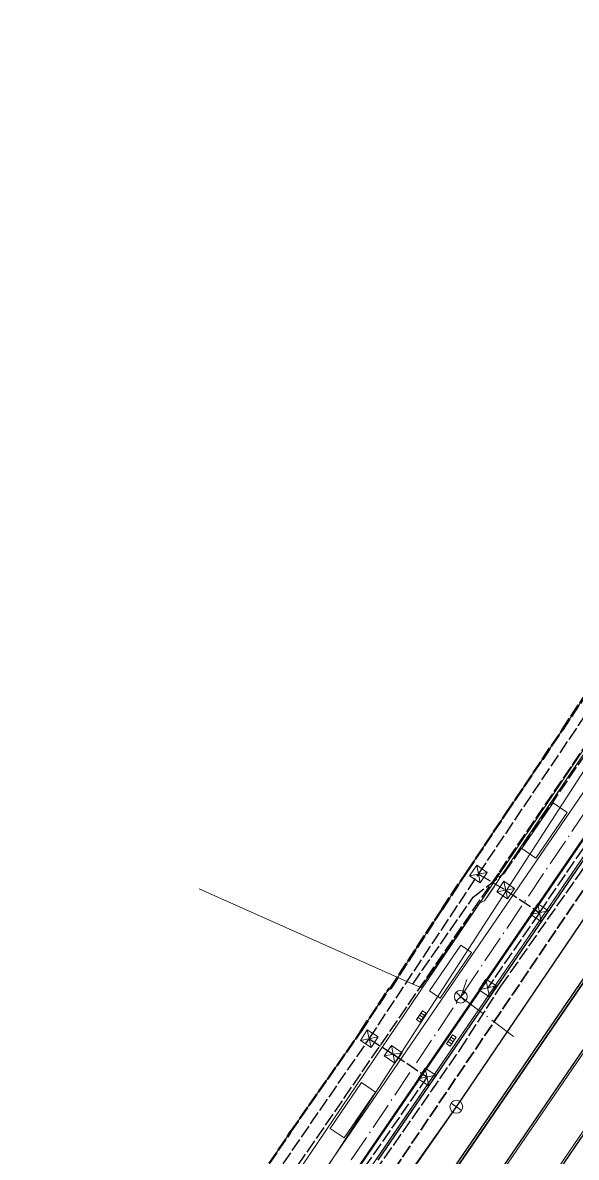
# Model space of a CAD drawing. Header units: metres. Extents: x 105014 to 106600, y 111320 to 118425.
# Drawn here: x 105419.6 to 105471.5, y 113477.9 to 113584.3 of the extents above; entities that cross this region are included whole.
import ezdxf

# ---------------------------------------------------------------- set-up
doc = ezdxf.new("R2010")
doc.units = ezdxf.units.M
doc.linetypes.add('DASHDOT', pattern=[3.556, 2.54, -0.508, 0, -0.508])
doc.linetypes.add('DASHED', pattern=[1.524, 1.27, -0.254])
for name, color, linetype, lineweight in [('00-BASE-LIMITE', 7, 'DASHED', 50), ('00-BASE-UE', 42, 'DASHED', 25), ('10-PAV-CALZADA-BRT', 12, 'CONTINUOUS', 30), ('10-PAV-CALZADA-MIXTA', 8, 'CONTINUOUS', 30), ('10-PAV-CICLORUTA', 76, 'CONTINUOUS', 18), ('10-PAV-SARDINEL', 252, 'CONTINUOUS', 13), ('20-EP-ZONA-DURA', 253, 'CONTINUOUS', 13), ('20-EP-ZONA-VERDE', 84, 'CONTINUOUS', 13), ('30-RED-ENEL-NODOS', 11, 'CONTINUOUS', 13), ('30-RED-ENEL-PROY', 1, 'DASHED', 25), ('30-RED-ETB-EXIST', 145, 'CONTINUOUS', 13), ('30-RED-VANTI-EXIST', 52, 'CONTINUOUS', 13), ('30-RED-VANTI-PROY', 2, 'DASHED', 25), ('30-RED-VANTI-RETIRO', 8, 'DASHDOT', 13), ('35-RH-ACUE-MENOR-EXIST', 151, 'CONTINUOUS', 13), ('35-RH-ACUE-MENOR-PROY', 5, 'DASHED', 25), ('35-RH-PLUV-COLECTOR', 96, 'CONTINUOUS', 30), ('35-RH-PLUV-NODOS', 94, 'CONTINUOUS', 13), ('35-RH-PLUV-RETIRO', 8, 'DASHDOT', 13), ('36-RH-SAN-COLECTOR-PROY', 6, 'DASHED', 35)]:
    doc.layers.add(name, color=color, linetype=linetype, lineweight=lineweight)

# ---------------------------------------------------------------- blocks, each defined once
blk = doc.blocks.new('CAJA_ENEL')
for p, q in [((-0.6, -0.6), (0.6, 0.6)), ((-0.6, 0.6), (0.6, -0.6))]:
    blk.add_line(p, q)
blk.add_lwpolyline([(-0.6, -0.6), (0.6, -0.6), (0.6, 0.6), (-0.6, 0.6)], close=True)
blk = doc.blocks.new('SUMIDERO')
for p, q in [((-0.25, -0.2), (-0.25, 0.2)), ((0, -0.2), (0, 0.2)), ((0.25, -0.2), (0.25, 0.2))]:
    blk.add_line(p, q)
blk.add_lwpolyline([(-0.5, -0.2), (0.5, -0.2), (0.5, 0.2), (-0.5, 0.2)], close=True)
blk = doc.blocks.new('POZO_PLUV')
for p, q in [((-0.42, -0.42), (0.42, 0.42)), ((-0.42, 0.42), (0.42, -0.42))]:
    blk.add_line(p, q)
blk.add_circle((0, 0), 0.6)

msp = doc.modelspace()

# ---------------------------------------------------------------- linework, layer by layer
at = {"layer": '00-BASE-LIMITE'}
msp.add_lwpolyline([(105442.7061, 113477.2747), (105444.7213, 113480.2475), (105451.2741, 113489.6389), (105453.9317, 113493.6631), (105454.0833, 113493.7017), (105456.6011, 113497.5763), (105458.9325, 113501.1637), (105461.2227, 113504.5909), (105464.9169, 113510.1191), (105465.7837, 113511.4055), (105470.1939, 113517.9493), (105474.0251, 113523.7147)], dxfattribs=at)
at = {"layer": '00-BASE-UE'}
msp.add_lwpolyline([(105442.7061, 113477.2747), (105444.7213, 113480.2475), (105451.2741, 113489.6389), (105453.9317, 113493.6631), (105454.0833, 113493.7017), (105456.6011, 113497.5763), (105458.9325, 113501.1637), (105461.2227, 113504.5909), (105464.9169, 113510.1191), (105465.7837, 113511.4055), (105470.1939, 113517.9493), (105474.0251, 113523.7147)], dxfattribs=at)
at = {"layer": '10-PAV-CALZADA-BRT'}
for points in [[(105435.6301, 113440.7961), (105498.2845, 113532.3507)], [(105501.1729, 113530.3741), (105438.5187, 113438.8197)], [(105457.7211, 113458.7911), (105506.3937, 113530.1381)]]:
    msp.add_lwpolyline(points, dxfattribs=at)
at = {"layer": '10-PAV-CALZADA-MIXTA'}
for points in [[(105452.9312, 113477.5869), (105492.9189, 113536.0193)], [(105489.4788, 113519.9259), (105468.3294, 113489.021), (105441.3901, 113449.6555)]]:
    msp.add_lwpolyline(points, dxfattribs=at)
at = {"layer": '10-PAV-CICLORUTA'}
msp.add_lwpolyline([(105481.7813, 113521.8693), (105445.9193, 113469.4655), (105443.9387, 113470.8209), (105479.8007, 113523.2247), (105481.7813, 113521.8693)], close=True, dxfattribs=at)
at = {"layer": '10-PAV-SARDINEL'}
for points in [[(105452.7658, 113477.6993), (105492.7538, 113536.1323)], [(105492.9189, 113536.0193), (105452.9312, 113477.5869)], [(105498.2845, 113532.3507), (105435.6301, 113440.7961)], [(105441.3901, 113449.6555), (105468.3294, 113489.021), (105489.4788, 113519.9259)], [(105441.5552, 113449.5425), (105468.4945, 113488.908), (105489.6439, 113519.8129)], [(105489.6439, 113519.8129), (105468.4945, 113488.908), (105441.5552, 113449.5425)]]:
    msp.add_lwpolyline(points, dxfattribs=at)
at = {"layer": '20-EP-ZONA-DURA'}
for points in [[(105442.7061, 113477.2747), (105444.7213, 113480.2475), (105451.2741, 113489.6389), (105453.9317, 113493.6631), (105454.0833, 113493.7017), (105456.6011, 113497.5763), (105458.9325, 113501.1637), (105461.2227, 113504.5909), (105464.9169, 113510.1191), (105465.7837, 113511.4055), (105470.1939, 113517.9493), (105474.0251, 113523.7147)], [(105474.7245, 113511.3803), (105457.845, 113486.7151), (105446.0011, 113469.4081)]]:
    msp.add_lwpolyline(points, dxfattribs=at)
for points in [[(105481.7813, 113521.8693), (105479.8007, 113523.2247), (105443.9387, 113470.8209), (105445.9193, 113469.4655), (105481.7813, 113521.8693)], [(105470.6559, 113510.2161), (105469.3359, 113511.1195), (105466.3993, 113506.8281), (105467.7193, 113505.9247), (105470.6559, 113510.2161)], [(105461.6763, 113497.0945), (105460.6861, 113497.7723), (105457.7493, 113493.4809), (105458.7397, 113492.8031), (105461.6763, 113497.0945)], [(105452.6967, 113483.9729), (105451.3767, 113484.8763), (105448.4399, 113480.5849), (105449.7599, 113479.6815), (105452.6967, 113483.9729)]]:
    msp.add_lwpolyline(points, close=True, dxfattribs=at)
at = {"layer": '20-EP-ZONA-VERDE'}
for points in [[(105485.5997, 113525.6785), (105446.8829, 113469.1029), (105446.7423, 113468.9009), (105446.0011, 113469.4081), (105484.8571, 113526.1867), (105485.5997, 113525.6785)], [(105470.6559, 113510.2161), (105467.7193, 113505.9247), (105466.3993, 113506.8281), (105469.3359, 113511.1195), (105470.6559, 113510.2161)], [(105461.6763, 113497.0945), (105458.7397, 113492.8031), (105457.7493, 113493.4809), (105460.6861, 113497.7723), (105461.6763, 113497.0945)], [(105452.6967, 113483.9729), (105449.7599, 113479.6815), (105448.4399, 113480.5849), (105451.3767, 113484.8763), (105452.6967, 113483.9729)]]:
    msp.add_lwpolyline(points, close=True, dxfattribs=at)
msp.add_lwpolyline([(105438.6837, 113438.7067), (105491.9895, 113516.6005), (105493.5845, 113515.5089), (105493.5845, 113515.5089), (105495.3483, 113514.3019), (105457.5559, 113458.9037)], dxfattribs=at)
at = {"layer": '30-RED-ENEL-PROY'}
for points in [[(105462.3431, 113504.4365), (105487.5637, 113541.9259)], [(105468.0669, 113500.8179), (105474.1731, 113509.7797)], [(105452.0917, 113488.9961), (105462.3431, 113504.4365)], [(105462.3431, 113504.4365), (105464.8937, 113502.9369)], [(105464.8937, 113502.9369), (105468.0669, 113500.8179)], [(105468.0669, 113500.8179), (105463.2101, 113493.7657)], [(105438.8269, 113469.7151), (105452.0917, 113488.9961)], [(105452.0917, 113488.9961), (105454.3433, 113487.5341)], [(105454.3433, 113487.5341), (105457.5221, 113485.4087)], [(105457.5221, 113485.4087), (105451.2663, 113476.3625)]]:
    msp.add_lwpolyline(points, dxfattribs=at)
at = {"layer": '30-RED-ETB-EXIST'}
msp.add_lwpolyline([(105437.659, 113464.787), (105437.546, 113464.856), (105437.662, 113465.048), (105476.862, 113523.014), (105478.002, 113524.898), (105498.8, 113557.431), (105498.712, 113557.856), (105499.139, 113557.945)], dxfattribs=at)
at = {"layer": '30-RED-VANTI-EXIST'}
for points in [[(105523.1959, 113632.4793), (105526.5171, 113630.9751), (105528.4913, 113629.0111), (105529.1329, 113624.2481), (105521.1377, 113602.6599), (105509.9687, 113580.2261), (105504.1097, 113568.4927), (105498.6099, 113557.5737), (105486.8171, 113538.4053), (105484.7107, 113534.8575), (105479.3947, 113526.5269), (105473.1861, 113517.1453), (105464.5747, 113504.3884)], [(105464.5747, 113504.3884), (105462.9075, 113501.9185), (105462.4695, 113501.7309), (105456.9423, 113493.8159), (105456.1719, 113494.1247)], [(105436.1471, 113503.0617), (105456.1719, 113494.1247)]]:
    msp.add_lwpolyline(points, dxfattribs=at)
at = {"layer": '30-RED-VANTI-PROY'}
for points in [[(105430.8503, 113445.2311), (105460.6313, 113487.9779), (105464.4493, 113493.9303), (105492.3233, 113533.6531), (105494.0397, 113537.1911), (105506.3939, 113555.7393), (105510.1557, 113561.0249), (105511.4993, 113563.2617), (105513.3459, 113567.0463), (105516.4725, 113572.5449), (105520.2381, 113579.6281), (105524.0165, 113587.2797), (105525.3595, 113589.4459), (105527.1071, 113593.1203), (105529.2391, 113598.2497), (105534.2291, 113609.1153), (105538.9769, 113619.1077), (105546.7089, 113632.5309), (105560.9165, 113665.4169), (105568.3634, 113679.7348), (105576.3435, 113693.7625), (105578.5697, 113697.4163), (105580.7203, 113701.523)], [(105464.5747, 113504.3884), (105464.8317, 113504.5887), (105475.3317, 113520.0179), (105480.1823, 113527.0915), (105491.3701, 113543.6447), (105501.5071, 113558.8777), (105505.7755, 113565.6523), (105512.8191, 113578.1173), (105521.5009, 113595.9189), (105528.8597, 113611.7681), (105530.0703, 113616.0817), (105530.0511, 113624.7367), (105528.9031, 113630.1041), (105526.4883, 113631.8803), (105523.1959, 113632.4793)], [(105456.1719, 113494.1247), (105461.8493, 113502.2643), (105464.5747, 113504.3884)]]:
    msp.add_lwpolyline(points, dxfattribs=at)
at = {"layer": '30-RED-VANTI-RETIRO'}
for points in [[(105523.1959, 113632.4793), (105526.5171, 113630.9751), (105528.4913, 113629.0111), (105529.1329, 113624.2481), (105521.1377, 113602.6599), (105509.9687, 113580.2261), (105504.1097, 113568.4927), (105498.6099, 113557.5737), (105486.8171, 113538.4053), (105484.7107, 113534.8575), (105479.3947, 113526.5269), (105473.1861, 113517.1453), (105464.5747, 113504.3884)], [(105464.5747, 113504.3884), (105462.9075, 113501.9185), (105462.4695, 113501.7309), (105456.9423, 113493.8159), (105456.1719, 113494.1247)]]:
    msp.add_lwpolyline(points, dxfattribs=at)
at = {"layer": '35-RH-ACUE-MENOR-EXIST'}
msp.add_lwpolyline([(105441.41, 113466.5), (105473.37, 113515.91), (105498.73, 113554.96), (105530.56, 113618.27), (105540, 113636.84)], dxfattribs=at)
at = {"layer": '35-RH-ACUE-MENOR-PROY'}
for points in [[(105464.3019, 113504.6313), (105492.6193, 113546.1621), (105499.345, 113556.1831), (105500.6833, 113558.8451)], [(105441.9608, 113472.0809), (105464.3019, 113504.6313)]]:
    msp.add_lwpolyline(points, dxfattribs=at)
at = {"layer": '35-RH-PLUV-COLECTOR'}
for points in [[(105480.4215, 113512.3387), (105460.2612, 113482.6062)], [(105480.4215, 113512.3387), (105460.2612, 113482.6062)], [(105460.2612, 113482.6062), (105431.74, 113442.31)], [(105460.2612, 113482.6062), (105442.2922, 113456.8729)]]:
    msp.add_lwpolyline(points, dxfattribs=at)
at = {"layer": '35-RH-PLUV-RETIRO'}
for points in [[(105495.6101, 113545.5147), (105494.9773, 113543.9217), (105460.6859, 113492.9342)], [(105461.2542, 113494.5444), (105460.6859, 113492.9342), (105465.8924, 113488.9976)], [(105419.59, 113391.232), (105428.0034, 113444.2395), (105460.6859, 113492.9342)]]:
    msp.add_lwpolyline(points, dxfattribs=at)
at = {"layer": '36-RH-SAN-COLECTOR-PROY'}
msp.add_lwpolyline([(105477.28, 113510.5), (105447.27, 113466.14)], dxfattribs=at)
msp.add_lwpolyline([(105477.28, 113510.5), (105447.27, 113466.14)], dxfattribs=at)

# ---------------------------------------------------------------- block references
at = {"layer": '30-RED-ENEL-NODOS'}
for p, rotation in [((105462.343, 113504.4364), 56.4), ((105464.8937, 113502.9368), 55.9), ((105468.0668, 113500.8179), 56.4), ((105463.2101, 113493.7656), 57.1), ((105452.0916, 113488.9959), 57.1), ((105454.3433, 113487.534), 54.7), ((105457.522, 113485.4085), 56.4)]:
    msp.add_blockref('CAJA_ENEL', p, dxfattribs=dict(at, rotation=rotation))
at = {"layer": '35-RH-PLUV-NODOS'}
msp.add_blockref('POZO_PLUV', (105460.6859, 113492.9342), dxfattribs=at)
msp.add_blockref('POZO_PLUV', (105460.6859, 113492.9342), dxfattribs=at)
for name, p, rotation in [('SUMIDERO', (105456.9842, 113491.0878), 235.6), ('SUMIDERO', (105456.9842, 113491.0878), 235.6), ('SUMIDERO', (105456.9842, 113491.0878), 235.6), ('SUMIDERO', (105459.7983, 113488.8307), 235.6), ('SUMIDERO', (105459.7983, 113488.8307), 235.6), ('SUMIDERO', (105459.7983, 113488.8307), 235.6), ('POZO_PLUV', (105460.2612, 113482.6062), 280), ('POZO_PLUV', (105460.2612, 113482.6062), 280)]:
    msp.add_blockref(name, p, dxfattribs=dict(at, rotation=rotation))

doc.saveas('drawing.dxf')
